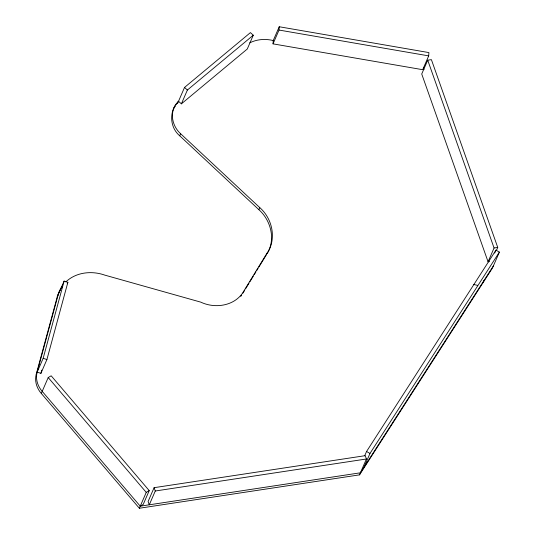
<?xml version="1.0" encoding="UTF-8"?>
<svg xmlns="http://www.w3.org/2000/svg" width="535" height="535" viewBox="0 0 535 535"><rect width="100%" height="100%" fill="white"/><g stroke="black" fill="none" stroke-linecap="round" stroke-linejoin="round"><path stroke-width="0.8" d="M273.024 43.863L273.231 40.553L279.237 26.75L428.909 52.584L428.695 55.887L422.697 69.697L273.024 43.863L279.023 30.054L279.237 26.75M60.101 290.117A41.476 34.059 23.5 0 0 57.212 296.978L36.246 374.206C34.407 380.953 36.728 388.296 41.302 393.432L139.347 508.25L359.513 474.866L492.488 267.981L499.389 252.105L495.965 250.146L366.555 451.486L364.663 455.847M62.361 285.951A41.476 34.059 23.5 0 0 58.114 294.905L37.149 372.139C35.31 378.88 37.631 386.23 42.205 391.359L140.244 506.177L360.416 472.8L493.384 265.908M36.246 374.206L43.154 358.33L64.113 281.102L67.871 282.313L46.913 359.54L40.907 373.35L37.149 372.139M40.907 373.35L41.783 370.133M57.212 296.978L64.113 281.102M67.243 283.764L67.871 282.313M41.302 393.432L48.21 377.556L51.173 375.797L149.218 490.615L143.213 504.425L140.244 506.177M267.085 253.583C275.94 239.453 270.85 220.313 258.86 209.666L179.707 135.783C169.414 127.176 168.986 110.524 178.523 101.242L181.385 103.843L247.27 49.019L253.276 35.21L250.42 32.615L184.528 87.439L177.627 103.315M175.962 104.853L176.563 103.469M177.366 103.262L177.968 101.877M181.385 103.843L187.384 90.034L253.276 35.21M179.707 135.783L180.609 133.71C173.039 126.949 169.729 115.052 174.945 105.923M258.86 209.666L259.756 207.593L180.609 133.71M139.347 508.25L146.249 492.374L149.218 490.615M154.1 487.679L148.101 501.482L149.272 504.813L155.277 491.003L154.1 487.679L365.244 455.666L366.421 458.99L359.513 474.866M267.005 253.577C276.782 239.098 272.589 218.802 259.756 207.593M496.473 250.333L497.737 247.424L431.397 59.632L427.726 60.187L421.727 73.997L488.067 261.789L489.532 261.568M363.981 467.256L369.986 453.446L499.389 252.105M488.067 261.789L494.066 247.979L427.726 60.187M494.701 253.055L495.965 250.146M483.058 282.654L483.954 280.581M267.6 252.199L242.542 293.167C233.434 306.241 214.562 308.708 200.779 302.141L104.746 275.11C92.221 270.67 77.134 272.007 66.875 280.962A41.476 34.059 23.5 0 0 65.832 281.925M242.943 293.12L244.669 290.291M245.532 288.88L248.989 283.229M249.852 281.818L253.309 276.167M254.172 274.756L255.904 271.927M256.767 270.516L258.064 268.396M258.927 266.985L266.704 254.272M174.049 107.996L175.259 106.157M240.757 296.357L241.646 295.24M249.771 42.847C256.974 39.209 265.46 38.62 273.231 40.553M494.066 247.979L497.737 247.424M155.277 491.003L366.421 458.99M279.023 30.054L428.695 55.887M473.395 284.446L477.508 285.336M43.154 358.33L46.913 359.54M366.555 451.486L369.986 453.446M184.528 87.439L187.384 90.034M48.21 377.556L146.249 492.374M423.459 67.958L424.014 69.53M60.529 289.408A41.476 34.059 23.5 0 1 61.953 287.349"/></g></svg>
